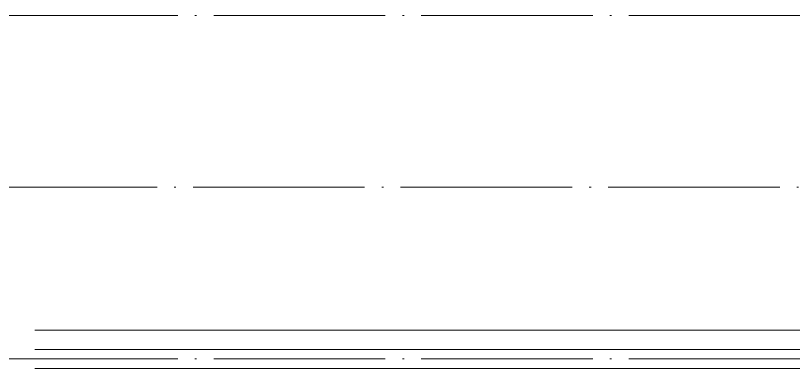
# Model space of a CAD drawing. Extents: x 27938 to 983267, y -209821 to 1628073.
# Drawn here: x 698599 to 701321, y 596415 to 597649 of the extents above; entities that cross this region are included whole.
import ezdxf

# ---------------------------------------------------------------- set-up
doc = ezdxf.new("R2010")
doc.units = 0
doc.header["$LTSCALE"] = 1000
doc.header["$MEASUREMENT"] = 0
doc.linetypes.add('DOTE', pattern=[2.42, 2, -0.2, 0.02, -0.2])
for name, color, linetype, lineweight in [('DOTE', 19, 'DOTE', 9), ('平面-栏杆', 135, 'Continuous', 15), ('平面-看线', 45, 'Continuous', 15)]:
    doc.layers.add(name, color=color, linetype=linetype, lineweight=lineweight)

# ---------------------------------------------------------------- blocks, each defined once
blk = doc.blocks.new('HFTHFFGHFH')
at = {"layer": 'DOTE', "linetype": 'DOTE', "ltscale": 0.3}
for p, q in [((534316.6, 597648.8), (587116.6, 597648.8)), ((587116.6, 597048.8), (534316.6, 597048.8)), ((534316.6, 596448.8), (587116.6, 596448.8))]:
    blk.add_line(p, q, dxfattribs=at)

msp = doc.modelspace()

# ---------------------------------------------------------------- linework, layer by layer
at = {"layer": '平面-栏杆'}
for points in [[(698666.6, 596482.1), (703166.6, 596482.1)], [(698666.6, 596415.5), (703166.6, 596415.5)]]:
    msp.add_lwpolyline(points, dxfattribs=at)
at = {"layer": '平面-看线'}
msp.add_lwpolyline([(698666.6, 596548.8), (703166.6, 596548.8)], dxfattribs=at)

# ---------------------------------------------------------------- block references
msp.add_blockref('HFTHFFGHFH', (146100, 0))

doc.saveas('drawing.dxf')
